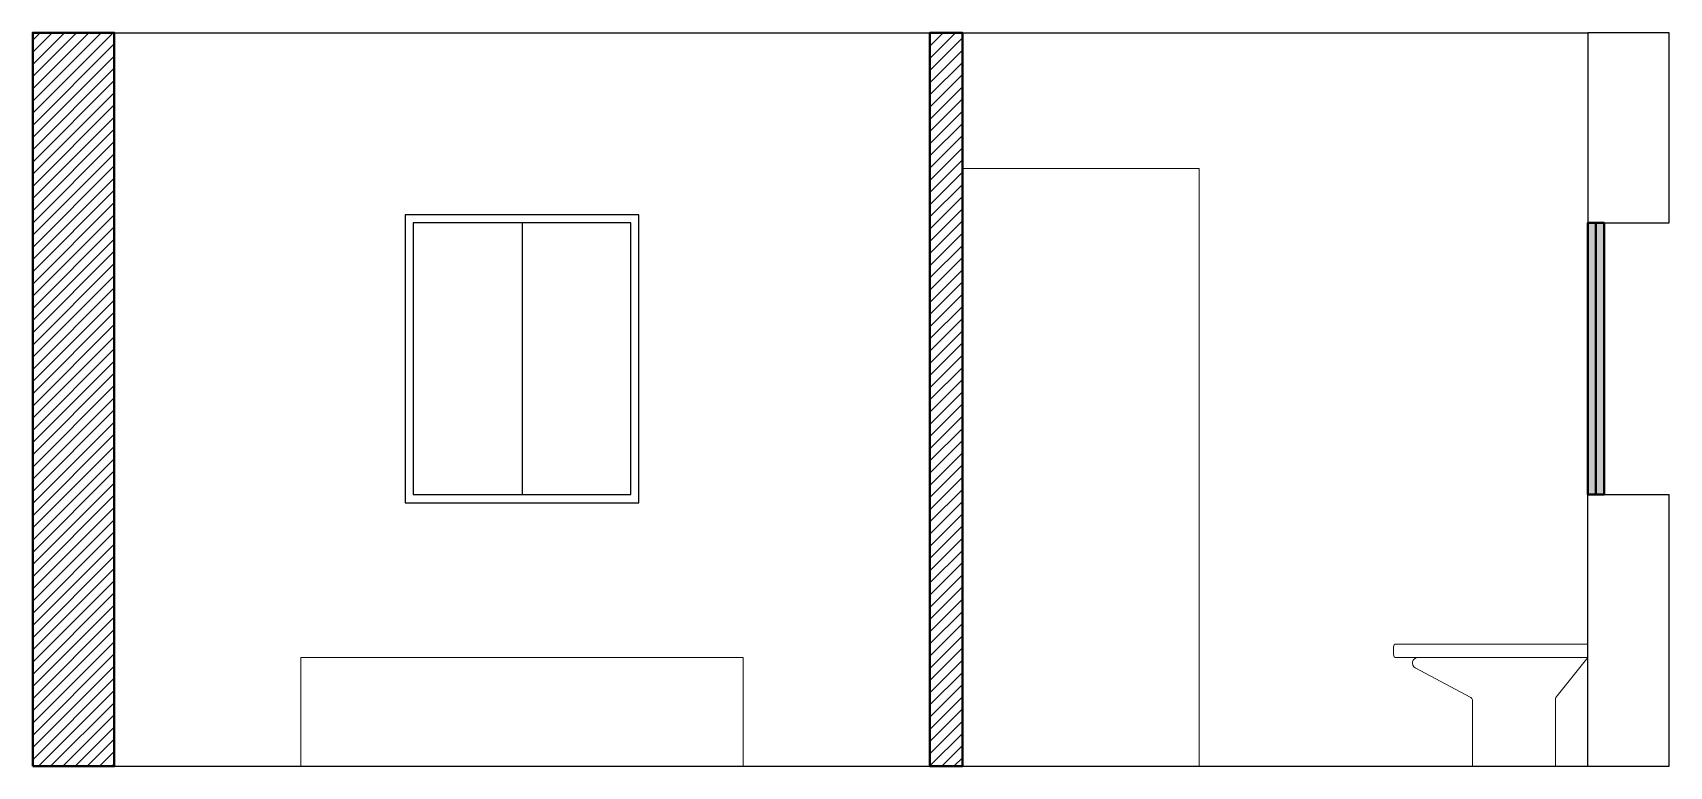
# Model space of a CAD drawing. Header units: millimetres. Extents: x 1534 to 2416, y 1054 to 2623.
# Drawn here: x 1687 to 2289, y 2353 to 2623 of the extents above; entities that cross this region are included whole.
import ezdxf

# ---------------------------------------------------------------- set-up
doc = ezdxf.new("R2010")
doc.units = ezdxf.units.MM
doc.layers.get('0').update_dxf_attribs({"lineweight": 40})
doc.layers.add('arredi', color=7, linetype='Continuous', lineweight=20)
doc.layers.add('finestre', color=7, linetype='Continuous')
doc.layers.add('retini', color=7, linetype='Continuous')

msp = doc.modelspace()

# ---------------------------------------------------------------- hatches: boundary and pattern name
at = {"layer": 'retini'}
h = msp.add_hatch(dxfattribs=at)
h.set_pattern_fill('ANSI31', color=256)
h.set_pattern_definition([(45, (0, 0), (-2.245064030267288, 2.245064030267288), [])])
h.paths.add_polyline_path([(1716.644620921505, 2623.28106514817), (1686.644620921505, 2623.28106514817), (1686.644620921505, 2353.28106514817), (1716.644620921505, 2353.28106514817)])
h.paths.add_polyline_path([(2028.644620921505, 2623.28106514817), (2016.644620921505, 2623.28106514817), (2016.644620921505, 2353.28106514817), (2028.644620921505, 2353.28106514817)])
h = msp.add_hatch(dxfattribs=at)
h.set_pattern_fill('GOST_GLASS', color=256, scale=0.2)
h.set_pattern_definition([(45, (-3, 0), (1.697056274847714, -1.776356839400251e-16), [1, -1.4]), (45, (-2.575736, 0), (1.697056274847714, -1.776356839400251e-16), [0.4, -2]), (45, (-3, 0.424264), (1.697056274847714, -1.776356839400251e-16), [0.4, -2])])
h.paths.add_polyline_path([(2264.644620921505, 2553.28106514817), (2261.644620921505, 2553.28106514817), (2261.644620921505, 2453.28106514817), (2264.644620921505, 2453.28106514817)])
h.paths.add_polyline_path([(2261.644620921505, 2553.28106514817), (2258.644620921505, 2553.28106514817), (2258.644620921505, 2453.28106514817), (2261.644620921505, 2453.28106514817)])

# ---------------------------------------------------------------- linework, layer by layer
msp.add_line((2261.644620921505, 2453.28106514817), (2261.644620921505, 2553.28106514817))
for points in [[(1686.644620921505, 2353.28106514817), (1716.644620921505, 2353.28106514817), (1716.644620921505, 2623.28106514817), (1686.644620921505, 2623.28106514817), (1686.644620921505, 2353.28106514817)], [(2016.644620921505, 2353.28106514817), (2028.644620921505, 2353.28106514817), (2028.644620921505, 2623.28106514817), (2016.644620921505, 2623.28106514817), (2016.644620921505, 2353.28106514817)], [(2258.644620921505, 2453.28106514817), (2258.644620921505, 2553.28106514817), (2264.644620921505, 2553.28106514817), (2264.644620921505, 2453.28106514817), (2258.644620921505, 2453.28106514817)]]:
    msp.add_lwpolyline(points)
at = {"layer": 'arredi'}
for p, q in [((2187.191911246617, 2394.28106514817), (2187.191911246617, 2397.28106514817)), ((2188.191911246617, 2398.28106514817), (2258.644620921505, 2398.28106514817)), ((2188.191911246617, 2393.28106514817), (2196.167486044986, 2393.28106514817)), ((2258.644620921505, 2393.28106514817), (2196.167486044986, 2393.28106514817)), ((2246.952649365895, 2378.554157732127), (2258.644620921505, 2393.28106514817)), ((2215.691433695669, 2378.563718495336), (2195.223767757857, 2389.517717254379)), ((2246.73583597572, 2353.28106514817), (2246.73583597572, 2377.932371004872)), ((2216.219574552104, 2377.68204454844), (2216.219574552104, 2353.28106514817))]:
    msp.add_line(p, q, dxfattribs=at)
for points in [[(2028.644620921505, 2353.28106514817), (2115.707337426482, 2353.28106514817), (2115.707337426482, 2573.28106514817), (2028.644620921505, 2573.28106514817)], [(1785.310520950493, 2353.28106514817), (1785.310520950493, 2393.28106514817), (1947.978720892517, 2393.28106514817), (1947.978720892517, 2353.28106514817)]]:
    msp.add_lwpolyline(points, dxfattribs=at)
for centre, radius, start, end in [((2188.191911246617, 2397.28106514817), 1, 90, 180), ((2188.191911246617, 2394.28106514817), 0.9999999999995453, 179.9999999999739, 270.000000000026), ((2196.167486044986, 2391.28106514817), 2, 90, 241.8449546089167), ((2215.219574552104, 2377.68204454844), 1, 0, 61.84495460891655), ((2247.73583597572, 2377.932371004872), 1, 141.5532715185547, 180)]:
    msp.add_arc(centre, radius, start, end, dxfattribs=at)
at = {"layer": 'finestre'}
for p, q in [((1716.644620921505, 2623.28106514817), (2258.644620921505, 2623.28106514817)), ((1866.644620921505, 2553.28106514817), (1866.644620921505, 2453.28106514817))]:
    msp.add_line(p, q, dxfattribs=at)
for points in [[(2288.644620921507, 2553.28106514817), (2288.644620921507, 2623.28106514817), (2258.644620921505, 2623.28106514817), (2258.644620921505, 2553.28106514817)], [(1909.644620921505, 2556.28106514817), (1823.644620921505, 2556.28106514817), (1823.644620921505, 2450.28106514817), (1909.644620921505, 2450.28106514817)]]:
    msp.add_lwpolyline(points, close=True, dxfattribs=at)
for points in [[(1906.644620921505, 2553.28106514817), (1826.644620921505, 2553.28106514817), (1826.644620921505, 2453.28106514817), (1906.644620921505, 2453.28106514817), (1906.644620921505, 2553.28106514817)], [(2028.644620921505, 2353.28106514817), (2258.644620921505, 2353.28106514817), (2264.644620921505, 2353.28106514817), (2288.644620921507, 2353.28106514817), (2288.644620921507, 2453.28106514817)], [(2258.644620921505, 2353.28106514817), (2258.644620921505, 2453.28106514817), (2288.644620921507, 2453.28106514817)], [(1716.644620921505, 2353.28106514817), (2016.644620921505, 2353.28106514817)]]:
    msp.add_lwpolyline(points, dxfattribs=at)

doc.saveas('drawing.dxf')
